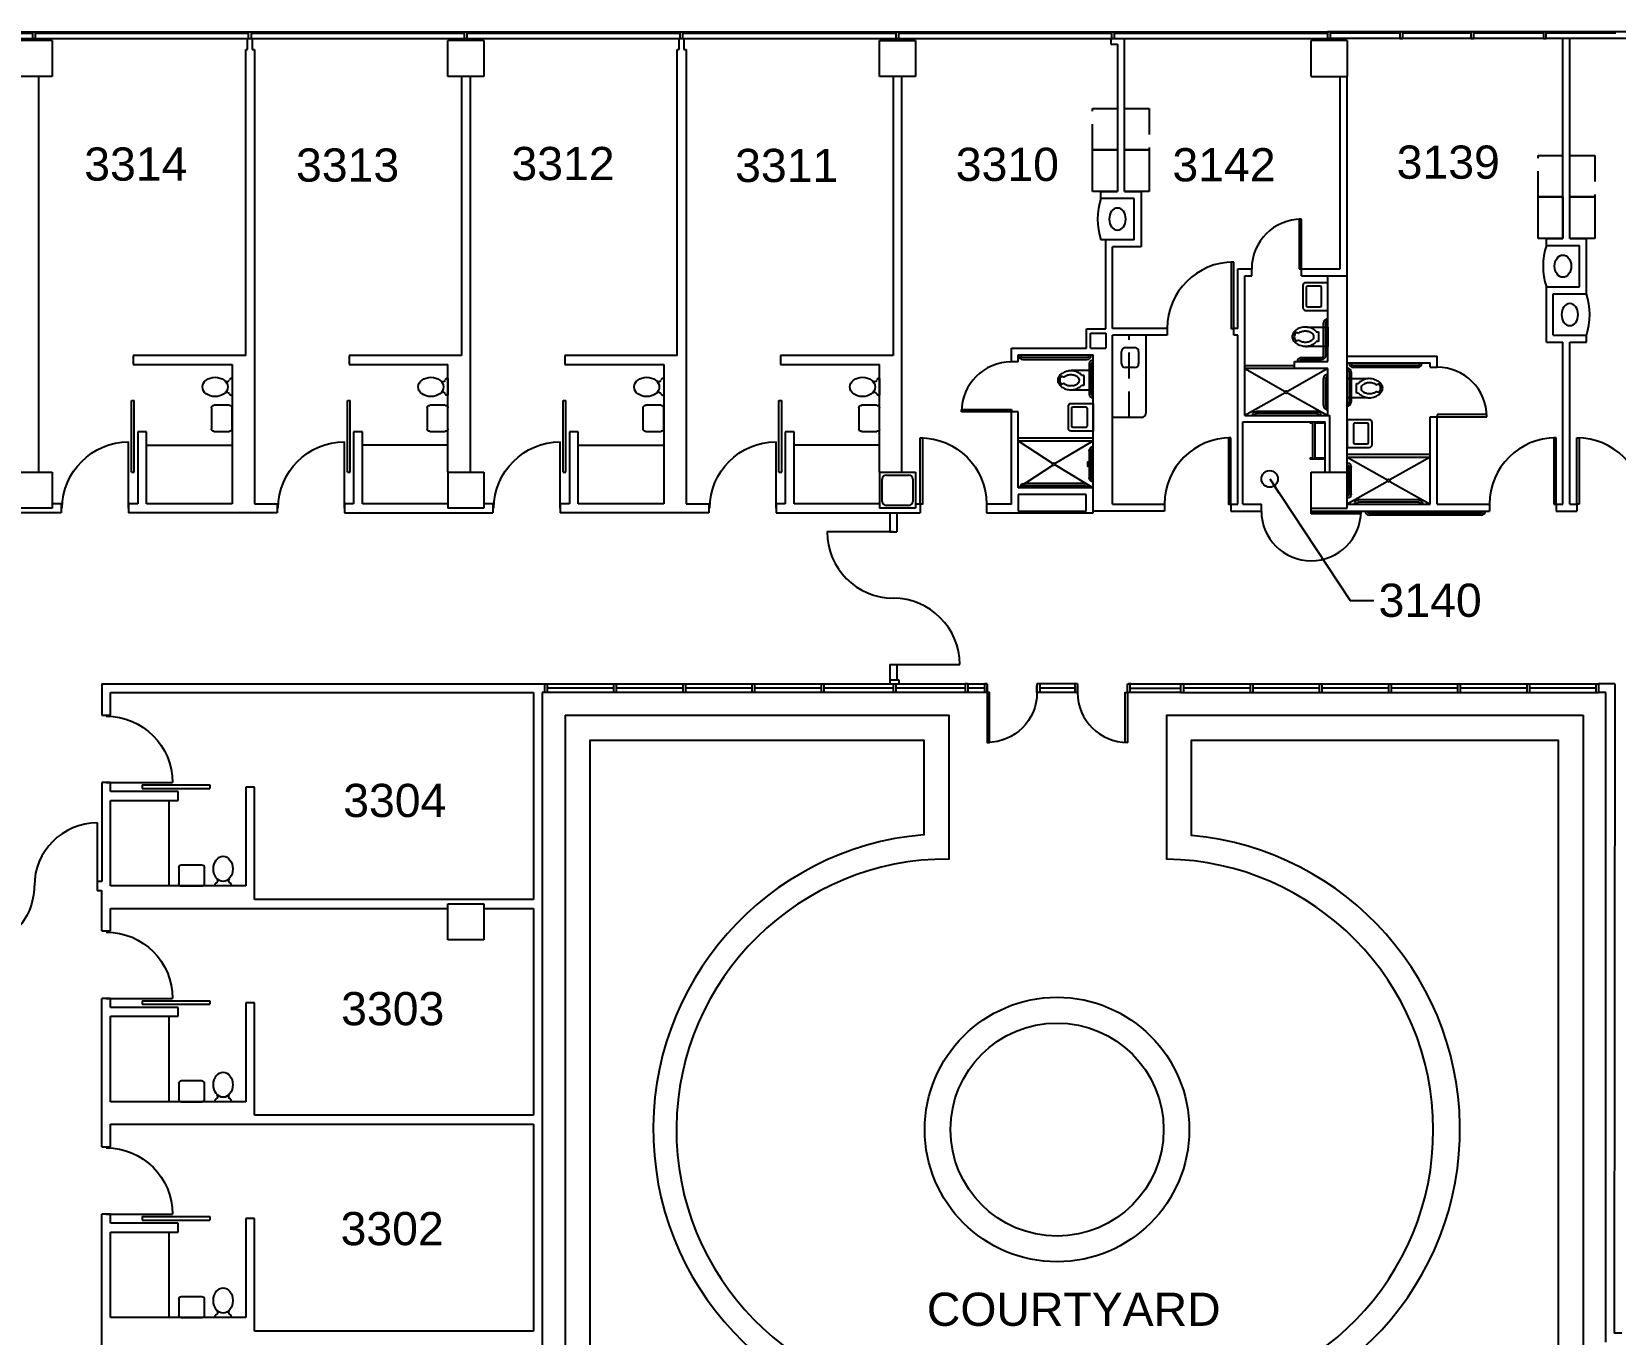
# Model space of a CAD drawing. Extents: x 338 to 7662, y 1527 to 4766.
# Drawn here: x 5281 to 6426, y 3748 to 4690 of the extents above; entities that cross this region are included whole.
import ezdxf

# ---------------------------------------------------------------- set-up
doc = ezdxf.new("R2010")
doc.units = 0
doc.header["$LTSCALE"] = 150
doc.header["$MEASUREMENT"] = 0
doc.linetypes.add('HIDDEN2', pattern=[0.1875, 0.125, -0.0625])
doc.layers.get('0').update_dxf_attribs({"linetype": 'CONTINUOUS'})
for name, color, linetype in [('A-ANNO-TX192', 4, 'CONTINUOUS'), ('A-COLS', 5, 'CONTINUOUS'), ('A-DOOR', 2, 'CONTINUOUS'), ('A-DOOR-NEW', 2, 'CONTINUOUS'), ('A-FLOR-CASE', 3, 'CONTINUOUS'), ('A-FLOR-CASE-UPPR', 3, 'HIDDEN2'), ('A-FLOR-HRAL', 1, 'CONTINUOUS'), ('A-FLOR-PFIX', 2, 'CONTINUOUS'), ('A-FLOR-STRS', 2, 'CONTINUOUS'), ('A-GLAZ', 2, 'CONTINUOUS'), ('A-GLAZ-EXST', 43, 'CONTINUOUS'), ('A-GLAZ-SILL', 1, 'CONTINUOUS'), ('A-SITE-WALL-EXST', 43, 'CONTINUOUS'), ('A-WALL-FULL', 6, 'CONTINUOUS')]:
    doc.layers.add(name, color=color, linetype=linetype)
doc.styles.add('ARIAL', font='arial.ttf')
doc.styles.get("Standard").update_dxf_attribs({"font": 'simplex'})
doc.dimstyles.new('DIM1-4', dxfattribs={"dimscale": 48, "dimtxt": 0.09375, "dimasz": 0.125, "dimexe": 0.125, "dimexo": 0.09375, "dimgap": 0, "dimtad": 1, "dimdec": 4, "dimzin": 7, "dimdsep": 46, "dimlunit": 4, "dimtxsty": 'Standard', "dimcen": 2.25, "dimdle": 1.5, "dimadec": 0, "dimazin": 0, "dimtfac": 1, "dimtdec": 4, "dimtix": 1, "dimtofl": 0, "dimtmove": 2, "dimatfit": 3, "dimfxl": 1, "dimtolj": 1, "dimtzin": 0, "dimarcsym": 0})

# ---------------------------------------------------------------- blocks, each defined once
blk = doc.blocks.new('DOOR48')
blk.add_lwpolyline([(0, 48), (-1.75, 48), (-1.75, 0), (0, 0)], close=True)
blk.add_arc((0, 0), 48, 90, 180)
blk = doc.blocks.new('GRAB4')
for p, q in [((-21.75, 3), (21.75, 3)), ((-21.75, 1.5), (21.75, 1.5))]:
    blk.add_line(p, q)
for centre, radius, start, end in [((-21.75, 0), 3, 90, 180), ((-21.75, 0), 1.5, 90, 180), ((21.75, 0), 3, 0, 90), ((21.75, 0), 1.5, 0, 90)]:
    blk.add_arc(centre, radius, start, end)
blk = doc.blocks.new('GRAB2')
for p, q in [((-3, -9.75), (-3, 9.75)), ((-1.5, -9.75), (-1.5, 9.75))]:
    blk.add_line(p, q)
for centre, radius, start, end in [((0, 9.75), 3, 90, 180), ((0, 9.75), 1.5, 90, 180), ((0, -9.75), 3, 180, 270), ((0, -9.75), 1.5, 180, 270)]:
    blk.add_arc(centre, radius, start, end)
blk = doc.blocks.new('LAV')
for p, q in [((-18, -10), (-18, -26)), ((0, -8), (-16, -8)), ((-5.5, -10.5), (-14.5, -10.5)), ((0, -28), (0, -8)), ((-15.5, -11.5), (-15.5, -24.5)), ((-4.5, -24.5), (-4.5, -11.5)), ((-16, -28), (0, -28)), ((-14.5, -25.5), (-5.5, -25.5))]:
    blk.add_line(p, q)
for centre, radius, start, end in [((-16, -10), 2, 90, 180), ((-14.5, -11.5), 1, 90, 180), ((-5.5, -11.5), 1, 0, 90), ((-16, -26), 2, 180, 270), ((-14.5, -24.5), 1, 180, 270), ((-5.5, -24.5), 1, 270, 0)]:
    blk.add_arc(centre, radius, start, end)
blk = doc.blocks.new('SHOWERHEAD')
for p, q in [((1.9, 0.5), (0, 0.5)), ((1.9, -0.5), (0, -0.5))]:
    blk.add_line(p, q)
at = {"flags": 128}
blk.add_lwpolyline([(1, 0), (4, -1.7), (4, 1.7)], close=True, dxfattribs=at)
blk = doc.blocks.new('window')
at = {"layer": 'A-GLAZ'}
for p, q in [((0, 5), (0, 0)), ((2, 5), (2, 0)), ((2, 1), (156, 1))]:
    blk.add_line(p, q, dxfattribs=at)
at = {"layer": 'A-GLAZ', "linetype": 'Continuous'}
for p, q in [((0, 5), (2, 5)), ((0, 0), (2, 0))]:
    blk.add_line(p, q, dxfattribs=at)
at = {"layer": 'A-GLAZ-SILL'}
for p, q in [((2, 5), (156, 5)), ((2, 0), (156, 0))]:
    blk.add_line(p, q, dxfattribs=at)
blk = doc.blocks.new('*U70')
for p, q in [((-36, 0), (-36, 5)), ((0, 0), (0, 5))]:
    blk.add_line(p, q)
blk.add_lwpolyline([(0, 0), (0, -36), (-1.75, -36), (-1.75, 0)], close=True)
blk.add_arc((0, 0), 36, 180, 270)

msp = doc.modelspace()

# ---------------------------------------------------------------- linework, layer by layer
at = {"layer": 'A-COLS', "linetype": 'Continuous'}
for p, q in [((5296, 4683), (5270, 4683)), ((5608, 4683), (5582, 4683)), ((6232, 4683), (6206, 4683)), ((6206, 4657), (6232, 4657)), ((5582, 4371), (5582, 4345)), ((5894, 4371), (5894, 4345))]:
    msp.add_line(p, q, dxfattribs=at)
at = {"layer": 'A-COLS'}
for p, q in [((5296, 4683), (5296, 4657)), ((5582, 4657), (5582, 4683)), ((5608, 4683), (5608, 4657)), ((5894, 4683), (5920, 4683)), ((5894, 4657), (5894, 4683)), ((5920, 4683), (5920, 4657)), ((6206, 4657), (6206, 4683)), ((6232, 4683), (6232, 4657)), ((5296, 4657), (5270, 4657)), ((5608, 4657), (5582, 4657)), ((5920, 4657), (5894, 4657)), ((5270, 4371), (5296, 4371)), ((5296, 4371), (5296, 4345)), ((5582, 4371), (5608, 4371)), ((5608, 4371), (5608, 4345)), ((5894, 4371), (5920, 4371)), ((5896, 4350), (5896, 4366)), ((5899, 4369), (5915, 4369)), ((5918, 4366), (5918, 4350)), ((5920, 4371), (5920, 4345)), ((6206, 4345), (6206, 4371)), ((6206, 4371), (6232, 4371)), ((6232, 4345), (6232, 4371)), ((5296, 4345), (5270, 4345)), ((5608, 4345), (5582, 4345)), ((5920, 4345), (5894, 4345)), ((5915, 4347), (5899, 4347)), ((6206, 4345), (6232, 4345)), ((5582, 4059), (5608, 4059)), ((5582, 4033), (5582, 4059)), ((5608, 4059), (5608, 4033)), ((5608, 4033), (5582, 4033))]:
    msp.add_line(p, q, dxfattribs=at)
for centre, start, end in [((5899, 4366), 90, 180), ((5915, 4366), 0, 90), ((5899, 4350), 180, 270), ((5915, 4350), 270, 0)]:
    msp.add_arc(centre, 3, start, end, dxfattribs=at)
at = {"layer": 'A-DOOR'}
for p, q in [((6199, 4554), (6197.3, 4554)), ((6197.3, 4554), (6197.3, 4518)), ((6199, 4518), (6199, 4554)), ((6197.3, 4518), (6199, 4518)), ((6194, 4448), (6158, 4448)), ((6194, 4446), (6158, 4446)), ((5353.3, 4371.2), (5353.3, 4422.9)), ((5353.3, 4422.9), (5355.3, 4422.9)), ((5355.3, 4371.2), (5355.3, 4422.9)), ((5509.3, 4371.2), (5509.3, 4422.9)), ((5509.3, 4422.9), (5511.3, 4422.9)), ((5511.3, 4371.2), (5511.3, 4422.9)), ((5665.3, 4371.2), (5665.3, 4422.9)), ((5665.3, 4422.9), (5667.3, 4422.9)), ((5667.3, 4371.2), (5667.3, 4422.9)), ((5821.3, 4371.2), (5821.3, 4422.9)), ((5821.3, 4422.9), (5823.3, 4422.9)), ((5823.3, 4371.2), (5823.3, 4422.9)), ((5953.3, 4414.8), (5953.3, 4416.5)), ((5953.3, 4416.5), (5989.3, 4416.5)), ((5989.3, 4414.8), (5953.3, 4414.8)), ((5989.3, 4416.5), (5989.3, 4414.8)), ((6333, 4412.8), (6297, 4412.8)), ((6297, 4412.8), (6297, 4411)), ((6297, 4411), (6333, 4411)), ((6333, 4411), (6333, 4412.8)), ((6383, 4396), (6381.3, 4396)), ((6381.3, 4396), (6381.3, 4348)), ((6383, 4348), (6383, 4396)), ((6398, 4348), (6398, 4396)), ((6398, 4396), (6399.8, 4396)), ((6399.8, 4396), (6399.8, 4348)), ((5351.2, 4345), (5351.2, 4393)), ((5507.2, 4345), (5507.2, 4393)), ((5663.2, 4345), (5663.2, 4393)), ((5819.2, 4345), (5819.2, 4393)), ((5994.3, 4395.8), (6048.5, 4395.8)), ((5994.3, 4393.8), (6048.5, 4393.8)), ((6232, 4384), (6292, 4384)), ((6232, 4382), (6292, 4382)), ((5353.3, 4371.2), (5355.3, 4371.2)), ((5509.3, 4371.2), (5511.3, 4371.2)), ((5665.3, 4371.2), (5667.3, 4371.2)), ((5821.3, 4371.2), (5823.3, 4371.2)), ((6206, 4342.6), (6242, 4342.6)), ((6206, 4340.9), (6206, 4342.6)), ((6242, 4340.9), (6206, 4340.9)), ((6242, 4342.6), (6242, 4340.9)), ((6381.3, 4348), (6383, 4348)), ((6399.8, 4348), (6398, 4348)), ((5904, 4328), (5856, 4328)), ((5904, 4232), (5952, 4232)), ((5335, 4146.7), (5383, 4146.7)), ((5361, 4145), (5410, 4145)), ((5361, 4145), (5361, 4142.5)), ((5410, 4145), (5410, 4142.5)), ((5361, 4142.5), (5410, 4142.5)), ((5328.6, 4072), (5328.6, 4117.6)), ((5335, 3990.7), (5383, 3990.7)), ((5361, 3989), (5361, 3986.5)), ((5361, 3989), (5410, 3989)), ((5361, 3986.5), (5410, 3986.5)), ((5410, 3989), (5410, 3986.5)), ((5335, 3834.7), (5383, 3834.7)), ((5361, 3833), (5361, 3830.5)), ((5361, 3833), (5410, 3833)), ((5361, 3830.5), (5410, 3830.5)), ((5410, 3833), (5410, 3830.5))]:
    msp.add_line(p, q, dxfattribs=at)
for centre, radius, start, end in [((6199, 4518), 36, 90, 180), ((5989.3, 4414.8), 36, 90, 180), ((6297, 4411), 36, 0, 90), ((6383, 4348), 48, 90, 180), ((6398, 4348), 48, 0, 90), ((6206, 4343), 36, 180, 0)]:
    msp.add_arc(centre, radius, start, end, dxfattribs=at)
at = {"layer": 'A-DOOR', "extrusion": (0, 0, -1)}
for centre, major_axis, start_param, end_param in [((5351.2, 4345), (-33.9, 33.9), 5.497787, 7.068583), ((5507.2, 4345), (-33.9, 33.9), 5.497787, 7.068583), ((5663.2, 4345), (-33.9, 33.9), 5.497787, 7.068583), ((5819.2, 4345), (-33.9, 33.9), 5.497787, 7.068583), ((5335, 4146.7), (33.9, 33.9), 5.497787, 7.068583), ((5237.4, 4072), (-32.2, 32.2), 2.356194, 3.926991), ((5335, 3990.7), (33.9, 33.9), 5.497787, 7.068583), ((5335, 3834.7), (33.9, 33.9), 5.497787, 7.068583)]:
    msp.add_ellipse(centre, major_axis=major_axis, ratio=1, start_param=start_param, end_param=end_param, dxfattribs=at)
at = {"layer": 'A-DOOR'}
for centre, major_axis in [((5904, 4328), (-33.9, -33.9)), ((5904, 4232), (33.9, 33.9)), ((5328.6, 4072), (-32.2, 32.2))]:
    msp.add_ellipse(centre, major_axis=major_axis, ratio=1, start_param=5.497787, end_param=7.068583, dxfattribs=at)
at = {"layer": 'A-FLOR-CASE'}
for p, q in [((6048, 4604), (6066, 4604)), ((6048, 4574), (6048, 4604)), ((6066, 4604), (6066, 4574)), ((6071, 4604), (6089, 4604)), ((6071, 4574), (6071, 4604)), ((6089, 4604), (6089, 4574)), ((6066, 4574), (6048, 4574)), ((6089, 4574), (6071, 4574)), ((6370, 4570), (6388, 4570)), ((6370, 4540), (6370, 4570)), ((6388, 4570), (6388, 4540)), ((6393, 4570), (6411, 4570)), ((6393, 4540), (6393, 4570)), ((6411, 4570), (6411, 4540)), ((6057.5, 4539), (6054, 4539)), ((6388, 4540), (6370, 4540)), ((6411, 4540), (6393, 4540)), ((6086.5, 4470), (6086.5, 4413.6)), ((6083.5, 4410.6), (6062.5, 4410.6))]:
    msp.add_line(p, q, dxfattribs=at)
for centre, radius, start, end in [((6099.6, 4554), 48, 161.79, 198.21), ((6421.5, 4520), 47.9, 161.7693, 198.2307), ((6359.3, 4485), 48.1, 341.8113, 18.1887), ((6083.5, 4413.6), 3, 270, 0)]:
    msp.add_arc(centre, radius, start, end, dxfattribs=at)
at = {"layer": 'A-FLOR-CASE-UPPR'}
for p, q in [((6048, 4634), (6066, 4634)), ((6048, 4604), (6048, 4634)), ((6071, 4634), (6089, 4634)), ((6089, 4634), (6089, 4604)), ((6066, 4604), (6048, 4604)), ((6089, 4604), (6071, 4604)), ((6370, 4600), (6388, 4600)), ((6370, 4570), (6370, 4600)), ((6393, 4600), (6411, 4600)), ((6411, 4600), (6411, 4570)), ((6388, 4570), (6370, 4570)), ((6411, 4570), (6393, 4570)), ((6074.5, 4410.6), (6074.5, 4470))]:
    msp.add_line(p, q, dxfattribs=at)
at = {"layer": 'A-FLOR-HRAL'}
for p, q in [((6329, 4341.5), (6248, 4341.5)), ((6329, 4340), (6248, 4340))]:
    msp.add_line(p, q, dxfattribs=at)
for centre, radius, start, end in [((6248, 4343), 3, 180, 270), ((6248, 4343), 1.5, 180, 270), ((6329, 4343), 3, 270, 0), ((6329, 4343), 1.5, 270, 0)]:
    msp.add_arc(centre, radius, start, end, dxfattribs=at)
at = {"layer": 'A-FLOR-PFIX', "linetype": 'Continuous'}
for p, q in [((6203.1, 4476), (6218, 4476)), ((6218, 4476), (6218, 4472)), ((6196.7, 4471.5), (6194.5, 4472.3)), ((6194.5, 4465.8), (6196.7, 4466.6)), ((6209.7, 4472.6), (6211.3, 4472.6)), ((6211.3, 4465.6), (6209.7, 4465.6)), ((6211.3, 4472.6), (6211.3, 4465.6)), ((6218, 4472), (6218, 4469)), ((6218, 4469), (6218, 4466)), ((6218, 4466), (6218, 4462)), ((6218, 4462), (6203.1, 4462)), ((6048.5, 4444.6), (6033.6, 4444.6)), ((6048.5, 4440.6), (6048.5, 4444.6)), ((6025, 4440.7), (6027.2, 4440)), ((6027.2, 4435.1), (6025, 4434.3)), ((6033.6, 4430.6), (6048.5, 4430.6)), ((6041.8, 4441), (6040.2, 4441)), ((6040.2, 4434), (6041.8, 4434)), ((6041.8, 4434), (6041.8, 4441)), ((6048.5, 4437.6), (6048.5, 4440.6)), ((6048.5, 4434.6), (6048.5, 4437.6)), ((6048.5, 4430.6), (6048.5, 4434.6)), ((6232, 4434.9), (6232, 4438.8)), ((6232, 4438.8), (6246.9, 4438.8)), ((6232, 4431.8), (6232, 4434.9)), ((6232, 4428.8), (6232, 4431.8)), ((6238.7, 4428.3), (6238.7, 4435.3)), ((6238.7, 4435.3), (6240.3, 4435.3)), ((6255.5, 4435), (6253.3, 4434.3)), ((6232, 4424.8), (6232, 4428.8)), ((6246.9, 4424.8), (6232, 4424.8)), ((6240.3, 4428.3), (6238.7, 4428.3)), ((6253.3, 4429.3), (6255.5, 4428.6))]:
    msp.add_line(p, q, dxfattribs=at)
at = {"layer": 'A-FLOR-PFIX'}
for p, q in [((6215, 4455.5), (6215, 4478.9)), ((6216.5, 4455.5), (6216.5, 4478.9)), ((5997.5, 4454.1), (6044, 4454.1)), ((6068.8, 4449.7), (6068.8, 4458.2)), ((6071.8, 4461.2), (6078.3, 4461.2)), ((6081.3, 4458.2), (6081.3, 4449.7)), ((6199, 4454), (6213.5, 4454)), ((5997.5, 4452.6), (6044, 4452.6)), ((6045.5, 4449.1), (6045.5, 4427.7)), ((6047, 4449.1), (6047, 4427.7)), ((6078.3, 4446.7), (6071.8, 4446.7)), ((6158, 4446), (6187.1, 4429.5)), ((6218, 4446), (6188.9, 4429.5)), ((6199, 4452.5), (6213.5, 4452.5)), ((6233.5, 4443.3), (6233.5, 4421.9)), ((6235, 4443.3), (6235, 4421.9)), ((6283, 4448.3), (6236.5, 4448.3)), ((6283, 4446.8), (6236.5, 4446.8)), ((5426, 4438.7), (5426, 4426.7)), ((5582, 4438.7), (5582, 4426.7)), ((5738, 4438.7), (5738, 4426.7)), ((5894, 4438.7), (5894, 4426.7)), ((5424.1, 4419.4), (5412.9, 4419.4)), ((5580.1, 4419.4), (5568.9, 4419.4)), ((5736.1, 4419.4), (5724.9, 4419.4)), ((5892.1, 4419.4), (5880.9, 4419.4)), ((6187.1, 4428.5), (6158, 4412)), ((6188.9, 4428.5), (6218, 4412)), ((5411, 4417.5), (5411, 4402.5)), ((5426, 4402.5), (5426, 4417.5)), ((5567, 4417.5), (5567, 4402.5)), ((5582, 4402.5), (5582, 4417.5)), ((5723, 4417.5), (5723, 4402.5)), ((5738, 4402.5), (5738, 4417.5)), ((5879, 4417.5), (5879, 4402.5)), ((5894, 4402.5), (5894, 4417.5)), ((5412.9, 4400.6), (5424.1, 4400.6)), ((5568.9, 4400.6), (5580.1, 4400.6)), ((5724.9, 4400.6), (5736.1, 4400.6)), ((5880.9, 4400.6), (5892.1, 4400.6)), ((5364.2, 4390.5), (5426, 4390.5)), ((5582, 4390.5), (5520.2, 4390.5)), ((5676.2, 4390.5), (5738, 4390.5)), ((5894, 4390.5), (5832.2, 4390.5)), ((5894, 4390.5), (5832.2, 4390.5)), ((5994.3, 4393.8), (6019.2, 4377.4)), ((6020.8, 4377.3), (6048.5, 4393.8)), ((5994.3, 4359.8), (6019.2, 4376.2)), ((6020.9, 4376.3), (6048.5, 4359.8)), ((6232, 4382), (6261.2, 4365.6)), ((6292, 4382), (6262.8, 4365.6)), ((6261.2, 4364.4), (6232, 4348)), ((6262.8, 4364.4), (6292, 4348)), ((5380.5, 4072), (5380.5, 4133.8)), ((5404.2, 4087), (5389.2, 4087)), ((5387.4, 4085.1), (5387.4, 4073.9)), ((5406.1, 4073.9), (5406.1, 4085.1)), ((5389.2, 4072), (5404.2, 4072)), ((5425.5, 4072), (5413.5, 4072)), ((5380.5, 3916), (5380.5, 3977.8)), ((5387.4, 3929.1), (5387.4, 3917.9)), ((5404.2, 3931), (5389.2, 3931)), ((5406.1, 3917.9), (5406.1, 3929.1)), ((5389.2, 3916), (5404.2, 3916)), ((5425.5, 3916), (5413.5, 3916)), ((5380.5, 3760), (5380.5, 3821.8)), ((5387.4, 3773.1), (5387.4, 3761.9)), ((5404.2, 3775), (5389.2, 3775)), ((5406.1, 3761.9), (5406.1, 3773.1)), ((5389.2, 3760), (5404.2, 3760)), ((5425.5, 3760), (5413.5, 3760))]:
    msp.add_line(p, q, dxfattribs=at)
for centre in [(6188, 4429), (6020, 4376.8), (6262, 4365)]:
    msp.add_circle(centre, 1, dxfattribs=at)
at = {"layer": 'A-FLOR-PFIX', "linetype": 'Continuous'}
for centre, radius, start, end in [((6203.1, 4459.2), 16.8, 90, 95.1954), ((6196.9, 4469), 4.62, 147.2383, 180), ((6196.9, 4469), 4.62, 180, 212.7617), ((6199.9, 4467.1), 8.18, 133.3097, 147.2384), ((6199.9, 4470.9), 8.18, 212.7617, 237.2315), ((6196.9, 4469), 3.12, 147.2382, 180), ((6196.9, 4469), 3.12, 180, 212.7618), ((6194.6, 4465.4), 0.5, 108.2438, 225.6721), ((6194.7, 4472.7), 0.5, 136.5741, 251.7562), ((6199.9, 4467.1), 6.68, 132.7565, 147.2383), ((6199.9, 4470.9), 6.68, 212.7617, 226.3142), ((6199.7, 4468), 7.43, 126.6725, 136.5742), ((6201, 4466.3), 9.56, 107.1416, 126.6725), ((6196.9, 4472), 0.5, 251.7562, 305.5172), ((6196.9, 4466.1), 0.5, 54.4828, 108.2438), ((6201, 4466.3), 6.56, 107.1417, 125.5171), ((6201, 4471.8), 6.56, 234.4829, 252.8583), ((6201.8, 4463.6), 12.4, 90, 107.1416), ((6201.8, 4463.6), 9.38, 90, 107.1416), ((6201.8, 4474.5), 9.38, 252.8584, 270), ((6201.8, 4463.6), 12.4, 72.8584, 90), ((6201.8, 4463.6), 9.38, 72.8584, 90), ((6201.8, 4474.5), 9.38, 270, 287.1416), ((6202.6, 4466.3), 6.56, 53.3275, 72.8583), ((6202.6, 4471.8), 6.56, 287.1417, 306.6725), ((6202.6, 4466.3), 9.56, 53.3276, 72.8583), ((6203.9, 4468), 4.43, 38.1352, 53.3275), ((6203.9, 4470.1), 4.43, 306.6725, 321.8648), ((6205.2, 4469.1), 2.76, 323.419, 36.581), ((6203.9, 4468), 7.43, 38.1352, 53.3275), ((6203.9, 4470.1), 7.43, 306.6725, 321.8648), ((6201.8, 4474), 11.8, 237.2315, 255.071), ((6203.1, 4478.8), 16.8, 255.0711, 270), ((6201.8, 4474.5), 12.4, 261.7349, 287.1416), ((6202.6, 4471.8), 9.56, 287.1417, 306.6724), ((6030.4, 4435.7), 8.18, 122.7685, 147.2383), ((6032.3, 4432.6), 11.8, 104.929, 122.7685), ((6033.6, 4427.7), 16.8, 90, 104.9289), ((6032.3, 4432), 12.4, 72.8584, 98.2651), ((6033.1, 4434.7), 9.56, 53.3276, 72.8583), ((6034.4, 4436.4), 7.43, 38.1352, 53.3275), ((6027.4, 4437.6), 4.62, 147.2383, 180), ((6027.4, 4437.6), 4.62, 180, 212.7617), ((6030.4, 4439.5), 8.18, 212.7616, 226.6903), ((6027.4, 4437.6), 3.12, 147.2382, 180), ((6027.4, 4437.6), 3.12, 180, 212.7618), ((6025.1, 4441.2), 0.5, 134.3279, 251.7562), ((6030.4, 4435.7), 6.68, 133.6858, 147.2383), ((6030.4, 4439.5), 6.68, 212.7617, 227.2435), ((6025.2, 4433.9), 0.5, 108.2438, 223.4259), ((6030.2, 4438.6), 7.43, 223.4258, 233.3275), ((6031.5, 4440.3), 9.56, 233.3275, 252.8584), ((6027.4, 4440.5), 0.5, 251.7562, 305.5172), ((6027.4, 4434.6), 0.5, 54.4828, 108.2438), ((6031.5, 4434.7), 6.56, 107.1417, 125.5171), ((6031.5, 4440.3), 6.56, 234.4829, 252.8583), ((6032.3, 4443), 12.4, 252.8584, 270), ((6032.3, 4432), 9.38, 90, 107.1416), ((6032.3, 4443), 9.38, 252.8584, 270), ((6033.6, 4447.4), 16.8, 264.8046, 270), ((6032.3, 4432), 9.38, 72.8584, 90), ((6032.3, 4443), 9.38, 270, 287.1416), ((6032.3, 4443), 12.4, 270, 287.1416), ((6033.1, 4434.7), 6.56, 53.3275, 72.8583), ((6033.1, 4440.3), 6.56, 287.1417, 306.6725), ((6033.1, 4440.3), 9.56, 287.1417, 306.6724), ((6034.4, 4436.4), 4.43, 38.1352, 53.3275), ((6034.4, 4438.6), 4.43, 306.6725, 321.8648), ((6035.7, 4437.5), 2.76, 323.419, 36.581), ((6034.4, 4438.6), 7.43, 306.6725, 321.8648), ((6246.1, 4430.7), 7.43, 126.6725, 141.8648), ((6247.4, 4429), 9.56, 107.1417, 126.6724), ((6244.8, 4431.8), 2.76, 143.419, 216.581), ((6246.1, 4430.7), 4.43, 126.6725, 141.8648), ((6247.4, 4429), 6.56, 107.1417, 126.6725), ((6248.2, 4426.3), 12.4, 81.7349, 107.1416), ((6248.2, 4426.3), 9.38, 90, 107.1416), ((6246.9, 4422), 16.8, 75.0711, 90), ((6248.2, 4426.3), 9.38, 72.8584, 90), ((6249, 4429), 6.56, 54.4829, 72.8583), ((6248.2, 4426.8), 11.8, 57.2315, 75.071), ((6253.1, 4434.7), 0.5, 234.4828, 288.2438), ((6250.1, 4429.9), 8.18, 32.7617, 57.2315), ((6250.1, 4429.9), 6.68, 32.7617, 46.3142), ((6255.4, 4435.5), 0.5, 288.2438, 45.6721), ((6253.1, 4431.8), 3.12, 360, 32.7618), ((6253.1, 4431.8), 3.12, 327.2382, 0), ((6253.1, 4431.8), 4.62, 360, 32.7617), ((6253.1, 4431.8), 4.62, 327.2383, 0), ((6246.1, 4432.9), 7.43, 218.1352, 233.3275), ((6247.4, 4434.6), 9.56, 233.3276, 252.8583), ((6246.1, 4432.9), 4.43, 218.1352, 233.3275), ((6247.4, 4434.6), 6.56, 233.3275, 252.8583), ((6248.2, 4437.3), 12.4, 252.8584, 270), ((6248.2, 4437.3), 9.38, 252.8584, 270), ((6246.9, 4441.7), 16.8, 270, 275.1954), ((6248.2, 4437.3), 9.38, 270, 287.1416), ((6248.2, 4437.3), 12.4, 270, 287.1416), ((6249, 4434.6), 6.56, 287.1417, 305.5171), ((6249, 4434.6), 9.56, 287.1416, 306.6725), ((6253.1, 4428.8), 0.5, 71.7562, 125.5172), ((6250.1, 4433.8), 6.68, 312.7565, 327.2383), ((6250.3, 4432.9), 7.43, 306.6725, 316.5742), ((6255.3, 4428.1), 0.5, 316.5741, 71.7562), ((6250.1, 4433.8), 8.18, 313.3097, 327.2384)]:
    msp.add_arc(centre, radius, start, end, dxfattribs=at)
at = {"layer": 'A-FLOR-PFIX'}
for centre, radius, start, end in [((6218, 4478.9), 3, 90, 180), ((6218, 4478.9), 1.5, 90, 180), ((5997.5, 4455.6), 3, 180, 270), ((5997.5, 4455.6), 1.5, 180, 270), ((6044, 4455.6), 1.5, 270, 0), ((6044, 4455.6), 3, 270, 0), ((6071.8, 4458.2), 3, 90, 180), ((6078.3, 4458.2), 3, 0, 90), ((6199, 4451), 3, 90, 180), ((6213.5, 4455.5), 1.5, 270, 0), ((6213.5, 4455.5), 3, 270, 0), ((6048.5, 4449.1), 3, 90, 180), ((6048.5, 4449.1), 1.5, 90, 180), ((6071.8, 4449.7), 3, 180, 270), ((6078.3, 4449.7), 3, 270, 0), ((6199, 4451), 1.5, 90, 180), ((6232, 4443.3), 3, 0, 90), ((6232, 4443.3), 1.5, 0, 90), ((6236.5, 4449.8), 3, 180, 270), ((6236.5, 4449.8), 1.5, 180, 270), ((6283, 4449.8), 1.5, 270, 0), ((6283, 4449.8), 3, 270, 0), ((5422.3, 4438.4), 1.83, 224.344, 337.6996), ((5425.5, 4437.3), 1.58, 71.5651, 161.5651), ((5578.3, 4438.4), 1.83, 224.344, 337.6996), ((5581.5, 4437.3), 1.58, 71.5651, 161.5651), ((5734.3, 4438.4), 1.83, 224.344, 337.6996), ((5737.5, 4437.3), 1.58, 71.5651, 161.5651), ((5890.3, 4438.4), 1.83, 224.344, 337.6996), ((5893.5, 4437.3), 1.58, 71.5651, 161.5651), ((5422.3, 4427.1), 1.79, 21.7988, 138.2571), ((5425.5, 4428.3), 1.58, 198.4349, 288.4349), ((5578.3, 4427.1), 1.79, 21.7988, 138.2571), ((5581.5, 4428.3), 1.58, 198.4349, 288.4349), ((5734.3, 4427.1), 1.79, 21.7988, 138.2571), ((5737.5, 4428.3), 1.58, 198.4349, 288.4349), ((5890.3, 4427.1), 1.79, 21.7988, 138.2571), ((5893.5, 4428.3), 1.58, 198.4349, 288.4349), ((6048.5, 4427.7), 3, 180, 270), ((6048.5, 4427.7), 1.5, 180, 270), ((6232, 4421.9), 1.5, 270, 0), ((6232, 4421.9), 3, 270, 0), ((5413.8, 4075.7), 1.79, 291.7988, 48.2571), ((5425.2, 4075.7), 1.83, 134.344, 247.6996), ((5415, 4072.5), 1.58, 108.4349, 198.4349), ((5424, 4072.5), 1.58, 341.5651, 71.5651), ((5415, 3916.5), 1.58, 108.4349, 198.4349), ((5413.8, 3919.7), 1.79, 291.7988, 48.2571), ((5425.2, 3919.7), 1.83, 134.344, 247.6996), ((5424, 3916.5), 1.58, 341.5651, 71.5651), ((5415, 3760.5), 1.58, 108.4349, 198.4349), ((5413.8, 3763.7), 1.79, 291.7988, 48.2571), ((5425.2, 3763.7), 1.83, 134.344, 247.6996), ((5424, 3760.5), 1.58, 341.5651, 71.5651)]:
    msp.add_arc(centre, radius, start, end, dxfattribs=at)
at = {"layer": 'A-FLOR-PFIX', "extrusion": (0, 0, -1)}
for centre in [(6066, 4554), (6393, 4485)]:
    msp.add_ellipse(centre, major_axis=(0, -8), ratio=0.75, dxfattribs=at)
at = {"layer": 'A-FLOR-PFIX'}
for centre, major_axis, ratio in [((6388, 4520), (0, 8), 0.75), ((5413.7, 4432.7), (9.1, 0), 0.769231), ((5569.7, 4432.7), (9.1, 0), 0.769231), ((5725.7, 4432.7), (9.1, 0), 0.769231), ((5881.7, 4432.7), (9.1, 0), 0.769231), ((5419.5, 4084.3), (0, -9.1), 0.769231), ((5419.5, 3928.3), (0, -9.1), 0.769231), ((5419.5, 3772.3), (0, -9.1), 0.769231)]:
    msp.add_ellipse(centre, major_axis=major_axis, ratio=ratio, dxfattribs=at)
at = {"layer": 'A-FLOR-PFIX', "extrusion": (0, 0, -1)}
for centre, start_param, end_param in [((5412.9, 4417.5), 3.926991, 5.497787), ((5424.1, 4417.5), 5.497787, 7.068583), ((5568.9, 4417.5), 3.926991, 5.497787), ((5580.1, 4417.5), 5.497787, 7.068583), ((5724.9, 4417.5), 3.926991, 5.497787), ((5736.1, 4417.5), 5.497787, 7.068583), ((5880.9, 4417.5), 3.926991, 5.497787), ((5892.1, 4417.5), 5.497787, 7.068583), ((5412.9, 4402.5), 2.356194, 3.926991), ((5424.1, 4402.5), 0.785398, 2.356194), ((5568.9, 4402.5), 2.356194, 3.926991), ((5580.1, 4402.5), 0.785398, 2.356194), ((5724.9, 4402.5), 2.356194, 3.926991), ((5736.1, 4402.5), 0.785398, 2.356194), ((5880.9, 4402.5), 2.356194, 3.926991), ((5892.1, 4402.5), 0.785398, 2.356194)]:
    msp.add_ellipse(centre, major_axis=(1.33, 1.33), ratio=1, start_param=start_param, end_param=end_param, dxfattribs=at)
at = {"layer": 'A-FLOR-PFIX'}
for centre, start_param, end_param in [((5389.2, 4085.1), 5.497787, 7.068583), ((5404.2, 4085.1), 3.926991, 5.497787), ((5389.2, 4073.9), 0.785398, 2.356194), ((5404.2, 4073.9), 2.356194, 3.926991), ((5389.2, 3929.1), 5.497787, 7.068583), ((5404.2, 3929.1), 3.926991, 5.497787), ((5389.2, 3917.9), 0.785398, 2.356194), ((5404.2, 3917.9), 2.356194, 3.926991), ((5389.2, 3773.1), 5.497787, 7.068583), ((5404.2, 3773.1), 3.926991, 5.497787), ((5389.2, 3761.9), 0.785398, 2.356194), ((5404.2, 3761.9), 2.356194, 3.926991)]:
    msp.add_ellipse(centre, major_axis=(-1.33, 1.33), ratio=1, start_param=start_param, end_param=end_param, dxfattribs=at)
at = {"layer": 'A-FLOR-STRS'}
msp.add_lwpolyline([(6207.1, 4381.5), (6207.1, 4406.5), (6205.6, 4406.5), (6205.6, 4407.5), (6214.6, 4407.5), (6214.6, 4406.5), (6208.6, 4406.5), (6208.6, 4381.5), (6214.6, 4381.5), (6214.6, 4380.5), (6205.6, 4380.5), (6205.6, 4381.5)], close=True, dxfattribs=at)
at = {"layer": 'A-GLAZ'}
for p, q in [((6217.9, 4689.5), (6217.9, 4684.5)), ((6219.9, 4689.5), (6217.9, 4689.5)), ((6217.9, 4684.5), (6219.9, 4684.5)), ((6219.9, 4684.5), (6219.9, 4689.5)), ((6270.2, 4688.5), (6219.9, 4688.5)), ((6270.2, 4689.5), (6270.2, 4684.5)), ((6272.2, 4689.5), (6270.2, 4689.5)), ((6270.2, 4684.5), (6272.2, 4684.5)), ((6272.2, 4684.5), (6272.2, 4689.5)), ((6321.5, 4688.5), (6272.2, 4688.5)), ((6321.5, 4689.5), (6321.5, 4684.5)), ((6323.5, 4689.5), (6321.5, 4689.5)), ((6321.5, 4684.5), (6323.5, 4684.5)), ((6323.5, 4684.5), (6323.5, 4689.5)), ((6373.9, 4688.5), (6323.5, 4688.5)), ((6373.9, 4689.5), (6373.9, 4684.5)), ((6375.9, 4689.5), (6373.9, 4689.5)), ((6373.9, 4684.5), (6375.9, 4684.5)), ((6375.9, 4684.5), (6375.9, 4689.5)), ((6426.2, 4688.5), (6375.9, 4688.5)), ((5651.7, 4218.2), (5651.7, 4211.7)), ((5653.7, 4218.2), (5653.7, 4211.7)), ((5701.7, 4215), (5653.7, 4215)), ((5701.7, 4218.2), (5701.7, 4211.7)), ((5703.7, 4218.2), (5703.7, 4211.7)), ((5751.7, 4215), (5703.7, 4215)), ((5751.7, 4218.2), (5751.7, 4211.7)), ((5753.7, 4218.2), (5753.7, 4211.7)), ((5801.7, 4215), (5753.7, 4215)), ((5801.7, 4218.2), (5801.7, 4211.7)), ((5803.7, 4218.2), (5803.7, 4211.7)), ((5851.8, 4215), (5803.7, 4215)), ((5851.8, 4218.2), (5851.8, 4211.7)), ((5853.8, 4218.2), (5853.8, 4211.7)), ((5903.8, 4215), (5853.8, 4215)), ((5901.5, 4220.9), (5908, 4220.9)), ((5901.5, 4220.9), (5901.5, 4218.2)), ((5903.8, 4218.2), (5903.8, 4211.7)), ((5905.8, 4218.2), (5905.8, 4211.7)), ((5955.8, 4215), (5905.8, 4215)), ((5908, 4220.9), (5908, 4218.2)), ((5955.8, 4218.2), (5955.8, 4211.7)), ((5957.8, 4218.2), (5955.8, 4218.2)), ((5957.8, 4218.2), (5957.8, 4211.7)), ((5969.8, 4215), (5957.8, 4215)), ((5971.8, 4218.2), (5969.8, 4218.2)), ((5969.8, 4218.2), (5969.8, 4211.7)), ((5971.8, 4218.2), (5971.8, 4211.7)), ((6007.8, 4218.2), (6007.8, 4211.7)), ((6009.8, 4218.2), (6009.8, 4211.7)), ((6035.2, 4215), (6009.8, 4215)), ((6035.2, 4218.2), (6035.2, 4211.7)), ((6037.2, 4218.2), (6037.2, 4211.7)), ((6073.2, 4211.7), (6073.2, 4218.2)), ((6075.2, 4211.7), (6075.2, 4218.2)), ((6075.2, 4215), (6111.8, 4215)), ((6111.8, 4211.7), (6111.8, 4218.2)), ((6113.8, 4218.2), (6113.8, 4211.7)), ((6161.8, 4215), (6113.8, 4215)), ((6161.8, 4218.2), (6161.8, 4211.7)), ((6163.8, 4218.2), (6163.8, 4211.7)), ((6211.8, 4215), (6163.8, 4215)), ((6211.8, 4218.2), (6211.8, 4211.7)), ((6213.8, 4218.2), (6213.8, 4211.7)), ((6261.8, 4215), (6213.8, 4215)), ((6261.8, 4218.2), (6261.8, 4211.7)), ((6263.8, 4218.2), (6263.8, 4211.7)), ((6311.8, 4215), (6263.8, 4215)), ((6311.8, 4218.2), (6311.8, 4211.7)), ((6313.8, 4218.2), (6313.8, 4211.7)), ((6361.8, 4215), (6313.8, 4215)), ((6361.8, 4218.2), (6361.8, 4211.7)), ((6363.8, 4218.2), (6363.8, 4211.7)), ((6411.8, 4215), (6363.8, 4215)), ((6411.8, 4218.2), (6411.8, 4211.7)), ((6413.8, 4218.2), (6413.8, 4211.7)), ((5957.8, 4211.7), (5955.8, 4211.7)), ((5971.8, 4211.7), (5969.8, 4211.7))]:
    msp.add_line(p, q, dxfattribs=at)
at = {"layer": 'A-GLAZ-EXST'}
msp.add_line((6075.7, 4218.2), (6073.7, 4218.2), dxfattribs=at)
at = {"layer": 'A-GLAZ-SILL'}
for p, q in [((6373.9, 4689.5), (6219.9, 4689.5)), ((6373.9, 4684.5), (6219.9, 4684.5)), ((6529.9, 4689.5), (6375.9, 4689.5)), ((6529.9, 4684.5), (6375.9, 4684.5)), ((5651.7, 4218.2), (5701.7, 4218.2)), ((5701.7, 4218.2), (5751.7, 4218.2)), ((5751.7, 4218.2), (5801.7, 4218.2)), ((5801.7, 4218.2), (5853.8, 4218.2)), ((5853.8, 4218.2), (5905.8, 4218.2)), ((5905.8, 4218.2), (5955.8, 4218.2)), ((5957.8, 4218.2), (5971.8, 4218.2)), ((6009.8, 4218.2), (6007.8, 4218.2)), ((6037.2, 4218.2), (6009.8, 4218.2)), ((6073.2, 4218.2), (6111.8, 4218.2)), ((6111.8, 4218.2), (6161.8, 4218.2)), ((6161.8, 4218.2), (6211.8, 4218.2)), ((6211.8, 4218.2), (6261.8, 4218.2)), ((6261.8, 4218.2), (6311.8, 4218.2)), ((6311.8, 4218.2), (6361.8, 4218.2)), ((6361.8, 4218.2), (6413.8, 4218.2)), ((5701.7, 4211.7), (5651.7, 4211.7)), ((5751.7, 4211.7), (5701.7, 4211.7)), ((5801.7, 4211.7), (5751.7, 4211.7)), ((5853.8, 4211.7), (5801.7, 4211.7)), ((5905.8, 4211.7), (5853.8, 4211.7)), ((5955.8, 4211.7), (5905.8, 4211.7)), ((5971.8, 4211.7), (5957.8, 4211.7)), ((6009.8, 4211.7), (6007.8, 4211.7)), ((6037.2, 4211.7), (6009.8, 4211.7)), ((6111.8, 4211.7), (6073.2, 4211.7)), ((6111.8, 4211.7), (6161.8, 4211.7)), ((6161.8, 4211.7), (6211.8, 4211.7)), ((6211.8, 4211.7), (6261.8, 4211.7)), ((6261.8, 4211.7), (6311.8, 4211.7)), ((6311.8, 4211.7), (6361.8, 4211.7)), ((6361.8, 4211.7), (6413.8, 4211.7))]:
    msp.add_line(p, q, dxfattribs=at)
at = {"layer": 'A-SITE-WALL-EXST'}
for p, q in [((5666.8, 4195.4), (5666.8, 3458)), ((5666.8, 4195.4), (5944, 4195.4)), ((6402.5, 4195.4), (6402.5, 3458))]:
    msp.add_line(p, q, dxfattribs=at)
at = {"layer": 'A-SITE-WALL-EXST', "flags": 128}
msp.add_lwpolyline([(5861.4, 4195.4), (5944, 4195.4), (5944, 4091.4, 0.99625), (5940.4, 3699.9), (6102.5, 3699.5, 0.980997), (6101.6, 4091.4), (6101.6, 4195.4), (6402.5, 4195.4)], format="xyb", dxfattribs=at)
msp.add_lwpolyline([(5891.2, 3630.5), (5737.1, 3476), (5684.8, 3476), (5684.8, 4177.4), (5926, 4177.4), (5926, 4109, 0.954238), (5942.4, 3682.2), (6104.9, 3682.6, 0.94487), (6119.6, 4108.4), (6119.6, 4177.4), (6384.5, 4177.4), (6384.5, 3480.7), (6234.4, 3630.5)], format="xyb", close=True, dxfattribs=at)
at = {"layer": 'A-SITE-WALL-EXST'}
for radius in [95.6, 77]:
    msp.add_circle((6022.3, 3895.9), radius, dxfattribs=at)
at = {"layer": 'A-WALL-FULL'}
for p, q in [((5428.4, 4684.5), (5433.4, 4684.5)), ((5437.2, 4676.5), (5437.2, 4684.5)), ((5437.2, 4684.5), (5440.5, 4684.5)), ((5440.5, 4684.5), (5440.5, 4676.5)), ((5749.2, 4676.5), (5749.2, 4684.5)), ((5749.2, 4684.5), (5752.5, 4684.5)), ((5752.5, 4684.5), (5752.5, 4676.5)), ((6061.2, 4684.5), (6071, 4684.5)), ((6061.2, 4684.5), (6061.2, 4680.5)), ((6071, 4574), (6071, 4684.5)), ((6388, 4540), (6388, 4684.5)), ((6393, 4684.5), (6388, 4684.5)), ((6393, 4540), (6393, 4684.5)), ((5435.8, 4455.5), (5435.8, 4676.5)), ((5435.8, 4676.5), (5437.2, 4676.5)), ((5440.5, 4676.5), (5442.2, 4676.5)), ((5442.2, 4676.5), (5442.2, 4348.2)), ((5747.8, 4455.5), (5747.8, 4676.5)), ((5747.8, 4676.5), (5749.2, 4676.5)), ((5752.5, 4676.5), (5754.2, 4676.5)), ((5754.2, 4676.5), (5754.2, 4348.2)), ((6061.2, 4680.5), (6066, 4680.5)), ((6066, 4680.5), (6066, 4574)), ((5286.2, 4371), (5286.2, 4657)), ((5591.8, 4657), (5591.8, 4455.5)), ((5598.2, 4371), (5598.2, 4657)), ((5903.8, 4657), (5903.8, 4455.5)), ((5910.2, 4371), (5910.2, 4657)), ((6227, 4518), (6227, 4657)), ((6232, 4371), (6232, 4657)), ((6054, 4569), (6054, 4574)), ((6054, 4574), (6066, 4574)), ((6078, 4569), (6054, 4569)), ((6071, 4574), (6083, 4574)), ((6078, 4539), (6078, 4569)), ((6083, 4574), (6083, 4534)), ((6057.5, 4474.8), (6057.5, 4539)), ((6078, 4539), (6057.5, 4539)), ((6083, 4534), (6062.5, 4534)), ((6062.5, 4475), (6062.5, 4534)), ((6376, 4535), (6376, 4540)), ((6376, 4540), (6388, 4540)), ((6376, 4535), (6400, 4535)), ((6393, 4540), (6405, 4540)), ((6400, 4505), (6400, 4535)), ((6405, 4499), (6405, 4540)), ((6153, 4475), (6153, 4518)), ((6153, 4518), (6163, 4518)), ((6158, 4513), (6163, 4513)), ((6158, 4412), (6158, 4513)), ((6163, 4513), (6163, 4518)), ((6199, 4518), (6227, 4518)), ((6199, 4513), (6199, 4518)), ((6199, 4513), (6232, 4513)), ((6218, 4451), (6218, 4513)), ((6376, 4505), (6400, 4505)), ((6376, 4465), (6376, 4505)), ((6381, 4500), (6405, 4500)), ((6381, 4470), (6381, 4500)), ((6043.5, 4460.8), (6043.5, 4474.8)), ((6043.5, 4474.8), (6057.5, 4474.8)), ((6046.6, 4471.6), (6057.5, 4471.6)), ((6046.6, 4460.8), (6046.6, 4471.6)), ((6057.5, 4471.6), (6057.5, 4460.8)), ((6102, 4475), (6062.5, 4475)), ((6102, 4470), (6062.5, 4470)), ((6062.5, 4348), (6062.5, 4470)), ((6102, 4475), (6102, 4470)), ((6150, 4470), (6150, 4475)), ((6153, 4475), (6150, 4475)), ((6153, 4470), (6150, 4470)), ((6153, 4348), (6153, 4470)), ((6376, 4465), (6388, 4465)), ((6381, 4470), (6405, 4470)), ((6388, 4348), (6388, 4465)), ((6393, 4465), (6405, 4465)), ((6393, 4348), (6393, 4465)), ((6405, 4465), (6405, 4470)), ((5354.5, 4455.5), (5354.5, 4449)), ((5435.8, 4455.5), (5354.5, 4455.5)), ((5591.8, 4455.5), (5510.5, 4455.5)), ((5510.5, 4455.5), (5510.5, 4449)), ((5747.8, 4455.5), (5666.5, 4455.5)), ((5666.5, 4455.5), (5666.5, 4449)), ((5903.8, 4455.5), (5822.5, 4455.5)), ((5822.5, 4455.5), (5822.5, 4449)), ((5989.3, 4460.8), (6043.5, 4460.8)), ((5989.3, 4450.8), (5989.3, 4460.8)), ((5994.3, 4455.8), (6048.5, 4455.8)), ((5994.3, 4450.8), (5994.3, 4455.8)), ((6046.6, 4460.8), (6057.5, 4460.8)), ((6048.5, 4341.8), (6048.5, 4455.8)), ((6232, 4455), (6297, 4455)), ((6297, 4447), (6297, 4455)), ((5354.5, 4449), (5426, 4449)), ((5426, 4449), (5426, 4348.2)), ((5510.5, 4449), (5582, 4449)), ((5582, 4371), (5582, 4449)), ((5666.5, 4449), (5738, 4449)), ((5738, 4449), (5738, 4348.2)), ((5822.5, 4449), (5894, 4449)), ((5894, 4371), (5894, 4449)), ((5994.3, 4450.8), (5989.3, 4450.8)), ((6194, 4446), (6194, 4451)), ((6194, 4451), (6218, 4451)), ((6218, 4446), (6194, 4446)), ((6218, 4412), (6218, 4446)), ((6232, 4450), (6292, 4450)), ((6292, 4447), (6292, 4450)), ((6292, 4447), (6297, 4447)), ((5989.3, 4348), (5989.3, 4414.8)), ((5994.3, 4414.8), (5989.3, 4414.8)), ((5994.3, 4359.8), (5994.3, 4414.8)), ((6156.5, 4407.5), (6216, 4407.5)), ((6156.5, 4348), (6156.5, 4407.5)), ((6158, 4412), (6219.5, 4412)), ((6216, 4371), (6216, 4407.5)), ((6219.5, 4371), (6219.5, 4412)), ((6292, 4411), (6297, 4411)), ((6292, 4348), (6292, 4411)), ((6297, 4348), (6297, 4411)), ((5357.8, 4400.2), (5357.8, 4348.2)), ((5364.2, 4400.2), (5357.8, 4400.2)), ((5364.2, 4348.2), (5364.2, 4400.2)), ((5520.2, 4400.2), (5513.8, 4400.2)), ((5513.8, 4400.2), (5513.8, 4348.2)), ((5520.2, 4348.2), (5520.2, 4400.2)), ((5676.2, 4400.2), (5669.8, 4400.2)), ((5669.8, 4400.2), (5669.8, 4348.2)), ((5676.2, 4348.2), (5676.2, 4400.2)), ((5825.8, 4400.2), (5825.8, 4348.2)), ((5832.2, 4400.2), (5825.8, 4400.2)), ((5832.2, 4348.2), (5832.2, 4400.2)), ((6048.5, 4359.8), (5994.3, 4359.8)), ((6043.3, 4355), (5994.3, 4355)), ((5994.3, 4355), (5994.3, 4343)), ((6043.3, 4343), (6043.3, 4355)), ((5302.5, 4341.8), (5195.2, 4341.8)), ((5302.5, 4348.2), (5296, 4348.2)), ((5302.5, 4348.2), (5302.5, 4341.8)), ((5351.2, 4348.2), (5351.2, 4341.8)), ((5357.8, 4348.2), (5351.2, 4348.2)), ((5458.5, 4341.8), (5351.2, 4341.8)), ((5426, 4348.2), (5364.2, 4348.2)), ((5442.2, 4348.2), (5458.5, 4348.2)), ((5458.5, 4348.2), (5458.5, 4341.8)), ((5513.8, 4348.2), (5507.2, 4348.2)), ((5507.2, 4348.2), (5507.2, 4341.8)), ((5507.2, 4341.8), (5614.5, 4341.8)), ((5582, 4348.2), (5520.2, 4348.2)), ((5614.5, 4348.2), (5608, 4348.2)), ((5614.5, 4348.2), (5614.5, 4341.8)), ((5669.8, 4348.2), (5663.2, 4348.2)), ((5663.2, 4348.2), (5663.2, 4341.8)), ((5770.5, 4341.8), (5663.2, 4341.8)), ((5738, 4348.2), (5676.2, 4348.2)), ((5754.2, 4348.2), (5770.5, 4348.2)), ((5770.5, 4348.2), (5770.5, 4341.8)), ((5819.2, 4348.2), (5819.2, 4341.8)), ((5825.8, 4348.2), (5819.2, 4348.2)), ((5819.2, 4341.8), (5923.3, 4341.8)), ((5894, 4348.2), (5832.2, 4348.2)), ((5901.5, 4341.8), (5901.5, 4328)), ((5906.5, 4341.8), (5906.5, 4328)), ((5923.3, 4348), (5920, 4348)), ((5923.3, 4348), (5923.3, 4341.8)), ((5989.3, 4348), (5971.3, 4348)), ((5971.3, 4348), (5971.3, 4341.8)), ((5971.3, 4341.8), (6048.5, 4341.8)), ((6100, 4343), (6048.5, 4343)), ((6062.5, 4348), (6100, 4348)), ((6100, 4348), (6100, 4343)), ((6148, 4348), (6153, 4348)), ((6148, 4348), (6148, 4343)), ((6148, 4343), (6170, 4343)), ((6156.5, 4348), (6170, 4348)), ((6170, 4343), (6170, 4348)), ((6206, 4343), (6206, 4345)), ((6206, 4343), (6335, 4343)), ((6232, 4348), (6292, 4348)), ((6297, 4348), (6335, 4348)), ((6335, 4348), (6335, 4343)), ((6383, 4348), (6383, 4343)), ((6383, 4348), (6388, 4348)), ((6383, 4343), (6398, 4343)), ((6393, 4348), (6398, 4348)), ((6398, 4348), (6398, 4343)), ((5901.5, 4328), (5906.5, 4328)), ((5901.5, 4232), (5901.5, 4220.9)), ((5901.5, 4232), (5906.5, 4232)), ((5906.5, 4232), (5906.5, 4220.9)), ((5331.8, 4218.2), (5331.8, 4195.5)), ((5331.8, 4218.2), (5651.7, 4218.2)), ((6425.5, 4218.2), (6413.8, 4218.2)), ((6425.5, 4218.2), (6425, 3748.7)), ((5338.2, 4211.7), (5643.8, 4211.7)), ((5338.2, 4195.5), (5338.2, 4211.7)), ((5643.8, 4211.7), (5643.8, 4062.2)), ((5650.2, 4211.7), (5650.2, 3428.5)), ((6419, 4211.7), (6413.8, 4211.7)), ((6419, 3742.3), (6419, 4211.7)), ((5331.8, 4195.5), (5338.2, 4195.5)), ((5331.8, 4146.7), (5331.8, 4075.2)), ((5338.2, 4146.7), (5331.8, 4146.7)), ((5338.2, 4140.2), (5338.2, 4146.7)), ((5387, 4140.2), (5338.2, 4140.2)), ((5338.2, 4133.8), (5387, 4133.8)), ((5338.2, 4072), (5338.2, 4133.8)), ((5387, 4133.8), (5387, 4140.2)), ((5435.8, 4143.5), (5435.8, 4072)), ((5442.2, 4143.5), (5435.8, 4143.5)), ((5442.2, 4062.2), (5442.2, 4143.5)), ((5328.5, 4075.2), (5328.5, 4068.8)), ((5331.8, 4075.2), (5328.5, 4075.2)), ((5328.5, 4068.8), (5331.8, 4068.8)), ((5331.8, 4039.5), (5331.8, 4068.8)), ((5435.8, 4072), (5338.2, 4072)), ((5338.2, 4055.8), (5582, 4055.8)), ((5338.2, 4039.5), (5338.2, 4055.8)), ((5643.8, 4062.2), (5442.2, 4062.2)), ((5608, 4055.8), (5643.8, 4055.8)), ((5643.8, 4055.8), (5643.8, 3906.2)), ((5331.8, 4039.5), (5338.2, 4039.5)), ((5331.8, 3883.5), (5331.8, 3990.7)), ((5338.2, 3990.7), (5331.8, 3990.7)), ((5338.2, 3984.2), (5338.2, 3990.7)), ((5387, 3984.2), (5338.2, 3984.2)), ((5387, 3977.8), (5387, 3984.2)), ((5442.2, 3987.5), (5435.8, 3987.5)), ((5435.8, 3987.5), (5435.8, 3916)), ((5442.2, 3906.2), (5442.2, 3987.5)), ((5338.2, 3916), (5338.2, 3977.8)), ((5338.2, 3977.8), (5387, 3977.8)), ((5435.8, 3916), (5338.2, 3916)), ((5643.8, 3906.2), (5442.2, 3906.2)), ((5338.2, 3899.8), (5643.8, 3899.8)), ((5338.2, 3883.5), (5338.2, 3899.8)), ((5643.8, 3899.8), (5643.8, 3750.2)), ((5331.8, 3883.5), (5338.2, 3883.5)), ((5331.8, 3727.5), (5331.8, 3834.7)), ((5338.2, 3834.7), (5331.8, 3834.7)), ((5338.2, 3828.2), (5338.2, 3834.7)), ((5387, 3828.2), (5338.2, 3828.2)), ((5387, 3821.8), (5387, 3828.2)), ((5435.8, 3831.5), (5435.8, 3760)), ((5442.2, 3831.5), (5435.8, 3831.5)), ((5442.2, 3750.2), (5442.2, 3831.5)), ((5338.2, 3821.8), (5387, 3821.8)), ((5338.2, 3760), (5338.2, 3821.8)), ((5435.8, 3760), (5338.2, 3760)), ((5643.8, 3750.2), (5442.2, 3750.2)), ((6430.6, 3748.7), (6425, 3748.8))]:
    msp.add_line(p, q, dxfattribs=at)
for points in [[(5994.3, 4343), (6043.3, 4343)], [(5651.7, 4211.7), (5650.2, 4211.7)]]:
    msp.add_lwpolyline(points, dxfattribs=at)

# ---------------------------------------------------------------- block references
at = {"xscale": -1, "rotation": 179.9999999999998}
for p in [(5125.9, 4689.5), (5281.9, 4689.5), (5437.9, 4689.5), (5593.9, 4689.5), (5749.9, 4689.5), (5905.9, 4689.5), (6061.9, 4689.5)]:
    msp.add_blockref('window', p, dxfattribs=at)
at = {"layer": 'A-DOOR'}
for p in [(6150, 4475), (6148, 4348)]:
    msp.add_blockref('DOOR48', p, dxfattribs=at)
at = {"layer": 'A-DOOR', "xscale": -1}
msp.add_blockref('DOOR48', (5923.3, 4348), dxfattribs=at)
at = {"layer": 'A-DOOR-NEW', "xscale": -1}
msp.add_blockref('*U70', (5971.8, 4211.7), dxfattribs=at)
at = {"layer": 'A-DOOR-NEW'}
msp.add_blockref('*U70', (6073.2, 4211.7), dxfattribs=at)
at = {"layer": 'A-FLOR-PFIX'}
for name, p in [('LAV', (6218, 4516)), ('GRAB2', (6218, 4429))]:
    msp.add_blockref(name, p, dxfattribs=at)
at = {"layer": 'A-FLOR-PFIX', "xscale": -1, "rotation": 179.9999999999998}
for name, p in [('LAV', (6048.5, 4392.8)), ('GRAB2', (6048.5, 4376.8))]:
    msp.add_blockref(name, p, dxfattribs=at)
at = {"layer": 'A-FLOR-PFIX', "xscale": -1}
for name, p in [('GRAB4', (6188.3, 4412)), ('SHOWERHEAD', (6048.5, 4376.8)), ('GRAB2', (6232, 4365)), ('GRAB4', (6020.2, 4359.8)), ('GRAB4', (6262, 4348))]:
    msp.add_blockref(name, p, dxfattribs=at)
at = {"layer": 'A-FLOR-PFIX', "rotation": 179.9999999999998}
msp.add_blockref('LAV', (6232, 4381), dxfattribs=at)

# ---------------------------------------------------------------- texts
at = {"layer": 'A-ANNO-TX192', "style": 'ARIAL'}
for s, p in [('3314', (5319.1, 4581.8)), ('3313', (5472.2, 4581.1)), ('3312', (5627.9, 4582.2)), ('3311', (5789.6, 4580.8)), ('3310', (5949.1, 4581.6)), ('3142', (6105.7, 4581.3)), ('3139', (6267.8, 4583.2)), ('3140', (6254.7, 4266.5)), ('3304', (5506.3, 4121.8)), ('3303', (5504.8, 3971.3)), ('3302', (5504.4, 3812.3)), ('COURTYARD', (5928.2, 3754))]:
    msp.add_text(s, height=24, dxfattribs=at).set_placement(p)

# ---------------------------------------------------------------- leaders
at = {"layer": 'A-ANNO-TX192'}
msp.add_leader([(6176, 4366.2), (6234.2, 4278.3), (6251.3, 4278.3)], dimstyle='DIM1-4', override={"dimscale": 96, "dimgap": 0, "dimtad": 0, "dimldrblk": 'DotBlank'}, dxfattribs=at)

doc.saveas('drawing.dxf')
